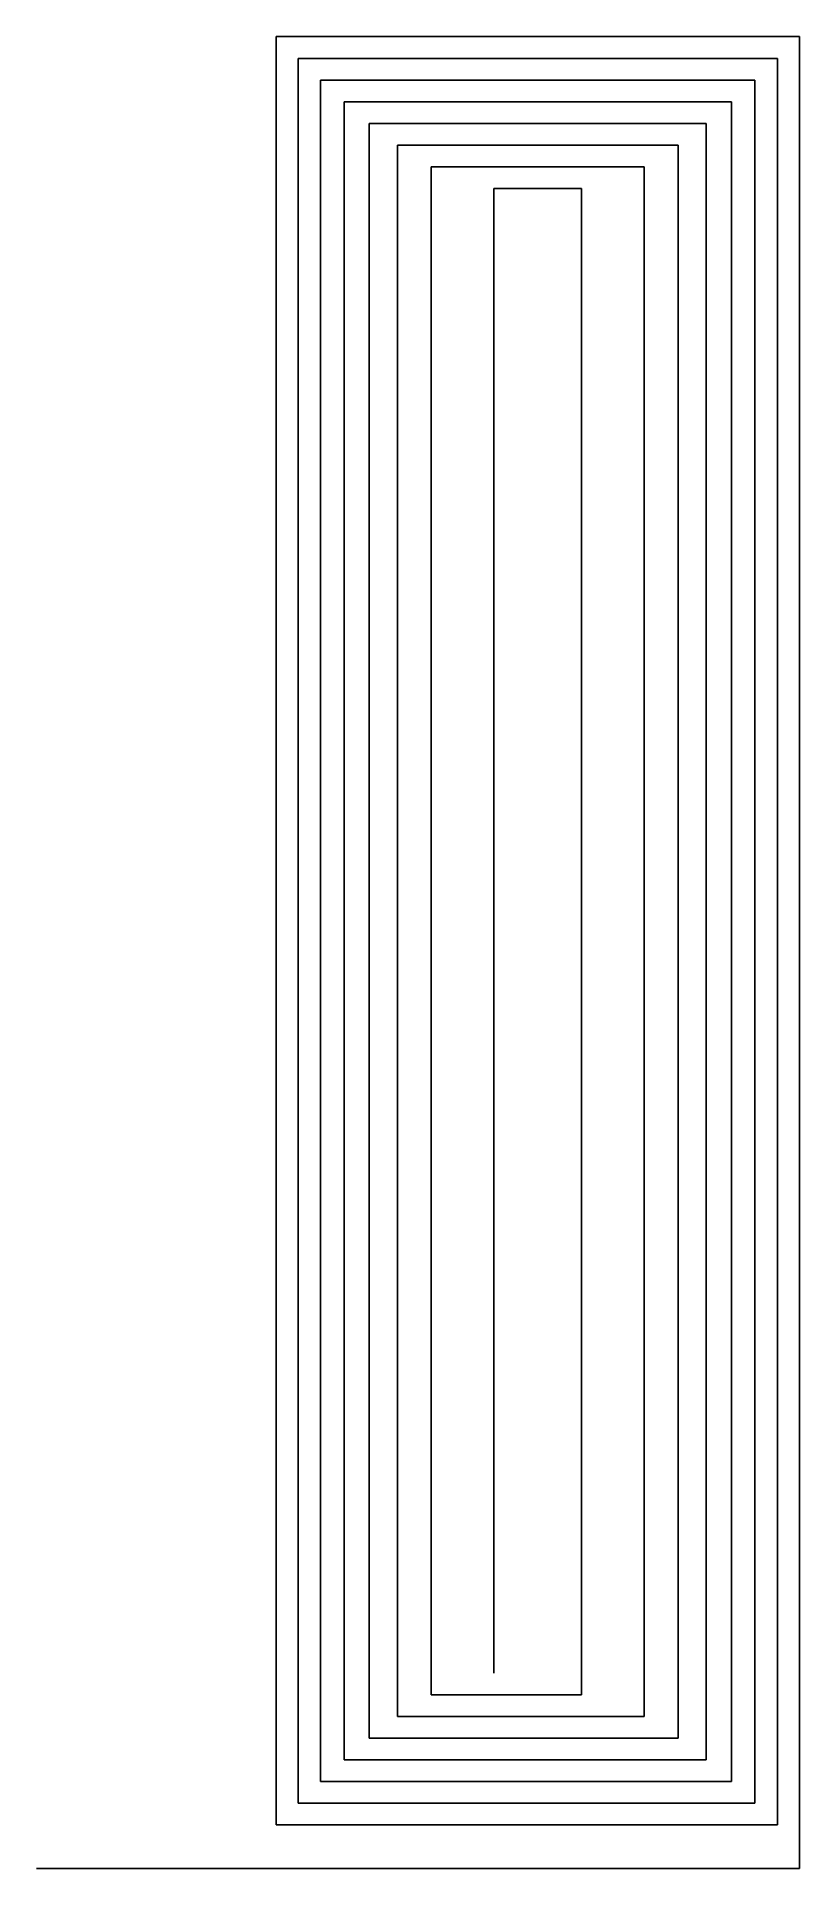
# Model space of a CAD drawing. Extents: x 307 to 447, y -166 to 170.
import ezdxf

# ---------------------------------------------------------------- set-up
doc = ezdxf.new("R2010")
doc.units = 0
doc.layers.add('MyLines', color=7, linetype='Continuous')

msp = doc.modelspace()

# ---------------------------------------------------------------- linework, layer by layer
at = {"layer": 'MyLines'}
for p, q in [((353.05, 169.5), (351.1, 169.5)), ((351.1, 169.5), (351.1, -157.59)), ((355.01, 169.5), (353.05, 169.5)), ((356.96, 169.5), (355.01, 169.5)), ((358.92, 169.5), (356.96, 169.5)), ((360.87, 169.5), (358.92, 169.5)), ((362.83, 169.5), (360.87, 169.5)), ((364.78, 169.5), (362.83, 169.5)), ((366.73, 169.5), (364.78, 169.5)), ((368.69, 169.5), (366.73, 169.5)), ((370.64, 169.5), (368.69, 169.5)), ((372.6, 169.5), (370.64, 169.5)), ((374.55, 169.5), (372.6, 169.5)), ((376.51, 169.5), (374.55, 169.5)), ((378.46, 169.5), (376.51, 169.5)), ((380.42, 169.5), (378.46, 169.5)), ((382.37, 169.5), (380.42, 169.5)), ((384.32, 169.5), (382.37, 169.5)), ((386.28, 169.5), (384.32, 169.5)), ((388.23, 169.5), (386.28, 169.5)), ((390.19, 169.5), (388.23, 169.5)), ((392.14, 169.5), (390.19, 169.5)), ((394.1, 169.5), (392.14, 169.5)), ((396.05, 169.5), (394.1, 169.5)), ((398.01, 169.5), (396.05, 169.5)), ((399.96, 169.5), (398.01, 169.5)), ((401.91, 169.5), (399.96, 169.5)), ((403.87, 169.5), (401.91, 169.5)), ((405.82, 169.5), (403.87, 169.5)), ((407.78, 169.5), (405.82, 169.5)), ((409.73, 169.5), (407.78, 169.5)), ((411.69, 169.5), (409.73, 169.5)), ((413.64, 169.5), (411.69, 169.5)), ((415.59, 169.5), (413.64, 169.5)), ((417.55, 169.5), (415.59, 169.5)), ((419.5, 169.5), (417.55, 169.5)), ((421.46, 169.5), (419.5, 169.5)), ((423.41, 169.5), (421.46, 169.5)), ((425.37, 169.5), (423.41, 169.5)), ((427.32, 169.5), (425.37, 169.5)), ((429.28, 169.5), (427.32, 169.5)), ((431.23, 169.5), (429.28, 169.5)), ((433.18, 169.5), (431.23, 169.5)), ((435.14, 169.5), (433.18, 169.5)), ((437.09, 169.5), (435.14, 169.5)), ((439.05, 169.5), (437.09, 169.5)), ((441, 169.5), (439.05, 169.5)), ((442.96, 169.5), (441, 169.5)), ((444.91, 169.5), (442.96, 169.5)), ((446.87, 169.5), (444.91, 169.5)), ((446.87, -161.56), (446.87, 169.5)), ((446.87, 169.5), (446.87, 169.5)), ((356.9, 165.53), (355.11, 165.53)), ((355.11, 165.53), (355.11, -153.62)), ((358.69, 165.53), (356.9, 165.53)), ((360.48, 165.53), (358.69, 165.53)), ((362.27, 165.53), (360.48, 165.53)), ((364.06, 165.53), (362.27, 165.53)), ((365.85, 165.53), (364.06, 165.53)), ((367.65, 165.53), (365.85, 165.53)), ((369.44, 165.53), (367.65, 165.53)), ((371.23, 165.53), (369.44, 165.53)), ((373.02, 165.53), (371.23, 165.53)), ((374.81, 165.53), (373.02, 165.53)), ((376.6, 165.53), (374.81, 165.53)), ((378.39, 165.53), (376.6, 165.53)), ((380.18, 165.53), (378.39, 165.53)), ((381.97, 165.53), (380.18, 165.53)), ((383.76, 165.53), (381.97, 165.53)), ((385.55, 165.53), (383.76, 165.53)), ((387.34, 165.53), (385.55, 165.53)), ((389.13, 165.53), (387.34, 165.53)), ((390.92, 165.53), (389.13, 165.53)), ((392.71, 165.53), (390.92, 165.53)), ((394.51, 165.53), (392.71, 165.53)), ((396.3, 165.53), (394.51, 165.53)), ((398.09, 165.53), (396.3, 165.53)), ((399.88, 165.53), (398.09, 165.53)), ((401.67, 165.53), (399.88, 165.53)), ((403.46, 165.53), (401.67, 165.53)), ((405.25, 165.53), (403.46, 165.53)), ((407.04, 165.53), (405.25, 165.53)), ((408.83, 165.53), (407.04, 165.53)), ((410.62, 165.53), (408.83, 165.53)), ((412.41, 165.53), (410.62, 165.53)), ((414.2, 165.53), (412.41, 165.53)), ((415.99, 165.53), (414.2, 165.53)), ((417.78, 165.53), (415.99, 165.53)), ((419.58, 165.53), (417.78, 165.53)), ((421.37, 165.53), (419.58, 165.53)), ((423.16, 165.53), (421.37, 165.53)), ((424.95, 165.53), (423.16, 165.53)), ((426.74, 165.53), (424.95, 165.53)), ((428.53, 165.53), (426.74, 165.53)), ((430.32, 165.53), (428.53, 165.53)), ((432.11, 165.53), (430.32, 165.53)), ((433.9, 165.53), (432.11, 165.53)), ((435.69, 165.53), (433.9, 165.53)), ((437.48, 165.53), (435.69, 165.53)), ((439.27, 165.53), (437.48, 165.53)), ((441.06, 165.53), (439.27, 165.53)), ((442.85, 165.53), (441.06, 165.53)), ((442.85, -157.59), (442.85, 165.53)), ((442.85, 165.53), (442.85, 165.53)), ((360.85, 161.56), (359.22, 161.56)), ((359.22, 161.56), (359.22, -149.66)), ((362.47, 161.56), (360.85, 161.56)), ((364.09, 161.56), (362.47, 161.56)), ((365.71, 161.56), (364.09, 161.56)), ((367.34, 161.56), (365.71, 161.56)), ((368.96, 161.56), (367.34, 161.56)), ((370.58, 161.56), (368.96, 161.56)), ((372.21, 161.56), (370.58, 161.56)), ((373.83, 161.56), (372.21, 161.56)), ((375.45, 161.56), (373.83, 161.56)), ((377.07, 161.56), (375.45, 161.56)), ((378.7, 161.56), (377.07, 161.56)), ((380.32, 161.56), (378.7, 161.56)), ((381.94, 161.56), (380.32, 161.56)), ((383.57, 161.56), (381.94, 161.56)), ((385.19, 161.56), (383.57, 161.56)), ((386.81, 161.56), (385.19, 161.56)), ((388.43, 161.56), (386.81, 161.56)), ((390.06, 161.56), (388.43, 161.56)), ((391.68, 161.56), (390.06, 161.56)), ((393.3, 161.56), (391.68, 161.56)), ((394.93, 161.56), (393.3, 161.56)), ((396.55, 161.56), (394.93, 161.56)), ((398.17, 161.56), (396.55, 161.56)), ((399.79, 161.56), (398.17, 161.56)), ((401.42, 161.56), (399.79, 161.56)), ((403.04, 161.56), (401.42, 161.56)), ((404.66, 161.56), (403.04, 161.56)), ((406.28, 161.56), (404.66, 161.56)), ((407.91, 161.56), (406.28, 161.56)), ((409.53, 161.56), (407.91, 161.56)), ((411.15, 161.56), (409.53, 161.56)), ((412.78, 161.56), (411.15, 161.56)), ((414.4, 161.56), (412.78, 161.56)), ((416.02, 161.56), (414.4, 161.56)), ((417.64, 161.56), (416.02, 161.56)), ((419.27, 161.56), (417.64, 161.56)), ((420.89, 161.56), (419.27, 161.56)), ((422.51, 161.56), (420.89, 161.56)), ((424.14, 161.56), (422.51, 161.56)), ((425.76, 161.56), (424.14, 161.56)), ((427.38, 161.56), (425.76, 161.56)), ((429, 161.56), (427.38, 161.56)), ((430.63, 161.56), (429, 161.56)), ((432.25, 161.56), (430.63, 161.56)), ((433.87, 161.56), (432.25, 161.56)), ((435.5, 161.56), (433.87, 161.56)), ((437.12, 161.56), (435.5, 161.56)), ((438.74, 161.56), (437.12, 161.56)), ((438.74, -153.62), (438.74, 161.56)), ((438.74, 161.56), (438.74, 161.56)), ((364.97, 157.59), (363.52, 157.59)), ((363.52, 157.59), (363.52, -145.69)), ((366.42, 157.59), (364.97, 157.59)), ((367.87, 157.59), (366.42, 157.59)), ((369.31, 157.59), (367.87, 157.59)), ((370.76, 157.59), (369.31, 157.59)), ((372.21, 157.59), (370.76, 157.59)), ((373.65, 157.59), (372.21, 157.59)), ((375.1, 157.59), (373.65, 157.59)), ((376.55, 157.59), (375.1, 157.59)), ((378, 157.59), (376.55, 157.59)), ((379.44, 157.59), (378, 157.59)), ((380.89, 157.59), (379.44, 157.59)), ((382.34, 157.59), (380.89, 157.59)), ((383.79, 157.59), (382.34, 157.59)), ((385.23, 157.59), (383.79, 157.59)), ((386.68, 157.59), (385.23, 157.59)), ((388.13, 157.59), (386.68, 157.59)), ((389.57, 157.59), (388.13, 157.59)), ((391.02, 157.59), (389.57, 157.59)), ((392.47, 157.59), (391.02, 157.59)), ((393.92, 157.59), (392.47, 157.59)), ((395.36, 157.59), (393.92, 157.59)), ((396.81, 157.59), (395.36, 157.59)), ((398.26, 157.59), (396.81, 157.59)), ((399.71, 157.59), (398.26, 157.59)), ((401.15, 157.59), (399.71, 157.59)), ((402.6, 157.59), (401.15, 157.59)), ((404.05, 157.59), (402.6, 157.59)), ((405.5, 157.59), (404.05, 157.59)), ((406.94, 157.59), (405.5, 157.59)), ((408.39, 157.59), (406.94, 157.59)), ((409.84, 157.59), (408.39, 157.59)), ((411.28, 157.59), (409.84, 157.59)), ((412.73, 157.59), (411.28, 157.59)), ((414.18, 157.59), (412.73, 157.59)), ((415.63, 157.59), (414.18, 157.59)), ((417.07, 157.59), (415.63, 157.59)), ((418.52, 157.59), (417.07, 157.59)), ((419.97, 157.59), (418.52, 157.59)), ((421.42, 157.59), (419.97, 157.59)), ((422.86, 157.59), (421.42, 157.59)), ((424.31, 157.59), (422.86, 157.59)), ((425.76, 157.59), (424.31, 157.59)), ((427.2, 157.59), (425.76, 157.59)), ((428.65, 157.59), (427.2, 157.59)), ((430.1, 157.59), (428.65, 157.59)), ((431.55, 157.59), (430.1, 157.59)), ((432.99, 157.59), (431.55, 157.59)), ((434.44, 157.59), (432.99, 157.59)), ((434.44, -149.66), (434.44, 157.59)), ((434.44, 157.59), (434.44, 157.59)), ((369.4, 153.62), (368.14, 153.62)), ((368.14, 153.62), (368.14, -141.72)), ((370.66, 153.62), (369.4, 153.62)), ((371.92, 153.62), (370.66, 153.62)), ((373.17, 153.62), (371.92, 153.62)), ((374.43, 153.62), (373.17, 153.62)), ((375.69, 153.62), (374.43, 153.62)), ((376.95, 153.62), (375.69, 153.62)), ((378.21, 153.62), (376.95, 153.62)), ((379.47, 153.62), (378.21, 153.62)), ((380.73, 153.62), (379.47, 153.62)), ((381.99, 153.62), (380.73, 153.62)), ((383.25, 153.62), (381.99, 153.62)), ((384.5, 153.62), (383.25, 153.62)), ((385.76, 153.62), (384.5, 153.62)), ((387.02, 153.62), (385.76, 153.62)), ((388.28, 153.62), (387.02, 153.62)), ((389.54, 153.62), (388.28, 153.62)), ((390.8, 153.62), (389.54, 153.62)), ((392.06, 153.62), (390.8, 153.62)), ((393.32, 153.62), (392.06, 153.62)), ((394.58, 153.62), (393.32, 153.62)), ((395.84, 153.62), (394.58, 153.62)), ((397.09, 153.62), (395.84, 153.62)), ((398.35, 153.62), (397.09, 153.62)), ((399.61, 153.62), (398.35, 153.62)), ((400.87, 153.62), (399.61, 153.62)), ((402.13, 153.62), (400.87, 153.62)), ((403.39, 153.62), (402.13, 153.62)), ((404.65, 153.62), (403.39, 153.62)), ((405.91, 153.62), (404.65, 153.62)), ((407.17, 153.62), (405.91, 153.62)), ((408.42, 153.62), (407.17, 153.62)), ((409.68, 153.62), (408.42, 153.62)), ((410.94, 153.62), (409.68, 153.62)), ((412.2, 153.62), (410.94, 153.62)), ((413.46, 153.62), (412.2, 153.62)), ((414.72, 153.62), (413.46, 153.62)), ((415.98, 153.62), (414.72, 153.62)), ((417.24, 153.62), (415.98, 153.62)), ((418.5, 153.62), (417.24, 153.62)), ((419.75, 153.62), (418.5, 153.62)), ((421.01, 153.62), (419.75, 153.62)), ((422.27, 153.62), (421.01, 153.62)), ((423.53, 153.62), (422.27, 153.62)), ((424.79, 153.62), (423.53, 153.62)), ((426.05, 153.62), (424.79, 153.62)), ((427.31, 153.62), (426.05, 153.62)), ((428.57, 153.62), (427.31, 153.62)), ((429.83, 153.62), (428.57, 153.62)), ((429.83, -145.69), (429.83, 153.62)), ((429.83, 153.62), (429.83, 153.62)), ((374.34, 149.66), (373.29, 149.66)), ((373.29, 149.66), (373.29, -137.75)), ((375.39, 149.66), (374.34, 149.66)), ((376.44, 149.66), (375.39, 149.66)), ((377.48, 149.66), (376.44, 149.66)), ((378.53, 149.66), (377.48, 149.66)), ((379.58, 149.66), (378.53, 149.66)), ((380.63, 149.66), (379.58, 149.66)), ((381.68, 149.66), (380.63, 149.66)), ((382.73, 149.66), (381.68, 149.66)), ((383.78, 149.66), (382.73, 149.66)), ((384.83, 149.66), (383.78, 149.66)), ((385.87, 149.66), (384.83, 149.66)), ((386.92, 149.66), (385.87, 149.66)), ((387.97, 149.66), (386.92, 149.66)), ((389.02, 149.66), (387.97, 149.66)), ((390.07, 149.66), (389.02, 149.66)), ((391.12, 149.66), (390.07, 149.66)), ((392.17, 149.66), (391.12, 149.66)), ((393.21, 149.66), (392.17, 149.66)), ((394.26, 149.66), (393.21, 149.66)), ((395.31, 149.66), (394.26, 149.66)), ((396.36, 149.66), (395.31, 149.66)), ((397.41, 149.66), (396.36, 149.66)), ((398.46, 149.66), (397.41, 149.66)), ((399.51, 149.66), (398.46, 149.66)), ((400.56, 149.66), (399.51, 149.66)), ((401.6, 149.66), (400.56, 149.66)), ((402.65, 149.66), (401.6, 149.66)), ((403.7, 149.66), (402.65, 149.66)), ((404.75, 149.66), (403.7, 149.66)), ((405.8, 149.66), (404.75, 149.66)), ((406.85, 149.66), (405.8, 149.66)), ((407.9, 149.66), (406.85, 149.66)), ((408.94, 149.66), (407.9, 149.66)), ((409.99, 149.66), (408.94, 149.66)), ((411.04, 149.66), (409.99, 149.66)), ((412.09, 149.66), (411.04, 149.66)), ((413.14, 149.66), (412.09, 149.66)), ((414.19, 149.66), (413.14, 149.66)), ((415.24, 149.66), (414.19, 149.66)), ((416.29, 149.66), (415.24, 149.66)), ((417.33, 149.66), (416.29, 149.66)), ((418.38, 149.66), (417.33, 149.66)), ((419.43, 149.66), (418.38, 149.66)), ((420.48, 149.66), (419.43, 149.66)), ((421.53, 149.66), (420.48, 149.66)), ((422.58, 149.66), (421.53, 149.66)), ((423.63, 149.66), (422.58, 149.66)), ((424.67, 149.66), (423.63, 149.66)), ((424.67, -141.72), (424.67, 149.66)), ((424.67, 149.66), (424.67, 149.66)), ((380.28, 145.69), (379.49, 145.69)), ((379.49, 145.69), (379.49, -133.78)), ((381.08, 145.69), (380.28, 145.69)), ((381.87, 145.69), (381.08, 145.69)), ((382.67, 145.69), (381.87, 145.69)), ((383.47, 145.69), (382.67, 145.69)), ((384.26, 145.69), (383.47, 145.69)), ((385.06, 145.69), (384.26, 145.69)), ((385.85, 145.69), (385.06, 145.69)), ((386.65, 145.69), (385.85, 145.69)), ((387.44, 145.69), (386.65, 145.69)), ((388.24, 145.69), (387.44, 145.69)), ((389.04, 145.69), (388.24, 145.69)), ((389.83, 145.69), (389.04, 145.69)), ((390.63, 145.69), (389.83, 145.69)), ((391.42, 145.69), (390.63, 145.69)), ((392.22, 145.69), (391.42, 145.69)), ((393.01, 145.69), (392.22, 145.69)), ((393.81, 145.69), (393.01, 145.69)), ((394.61, 145.69), (393.81, 145.69)), ((395.4, 145.69), (394.61, 145.69)), ((396.2, 145.69), (395.4, 145.69)), ((396.99, 145.69), (396.2, 145.69)), ((397.79, 145.69), (396.99, 145.69)), ((398.58, 145.69), (397.79, 145.69)), ((399.38, 145.69), (398.58, 145.69)), ((400.18, 145.69), (399.38, 145.69)), ((400.97, 145.69), (400.18, 145.69)), ((401.77, 145.69), (400.97, 145.69)), ((402.56, 145.69), (401.77, 145.69)), ((403.36, 145.69), (402.56, 145.69)), ((404.15, 145.69), (403.36, 145.69)), ((404.95, 145.69), (404.15, 145.69)), ((405.75, 145.69), (404.95, 145.69)), ((406.54, 145.69), (405.75, 145.69)), ((407.34, 145.69), (406.54, 145.69)), ((408.13, 145.69), (407.34, 145.69)), ((408.93, 145.69), (408.13, 145.69)), ((409.72, 145.69), (408.93, 145.69)), ((410.52, 145.69), (409.72, 145.69)), ((411.32, 145.69), (410.52, 145.69)), ((412.11, 145.69), (411.32, 145.69)), ((412.91, 145.69), (412.11, 145.69)), ((413.7, 145.69), (412.91, 145.69)), ((414.5, 145.69), (413.7, 145.69)), ((415.3, 145.69), (414.5, 145.69)), ((416.09, 145.69), (415.3, 145.69)), ((416.89, 145.69), (416.09, 145.69)), ((417.68, 145.69), (416.89, 145.69)), ((418.48, 145.69), (417.68, 145.69)), ((418.48, -137.75), (418.48, 145.69)), ((418.48, 145.69), (418.48, 145.69)), ((391.29, 141.72), (390.96, 141.72)), ((390.96, 141.72), (390.96, -129.81)), ((391.61, 141.72), (391.29, 141.72)), ((391.94, 141.72), (391.61, 141.72)), ((392.27, 141.72), (391.94, 141.72)), ((392.6, 141.72), (392.27, 141.72)), ((392.92, 141.72), (392.6, 141.72)), ((393.25, 141.72), (392.92, 141.72)), ((393.58, 141.72), (393.25, 141.72)), ((393.91, 141.72), (393.58, 141.72)), ((394.23, 141.72), (393.91, 141.72)), ((394.56, 141.72), (394.23, 141.72)), ((394.89, 141.72), (394.56, 141.72)), ((395.22, 141.72), (394.89, 141.72)), ((395.54, 141.72), (395.22, 141.72)), ((395.87, 141.72), (395.54, 141.72)), ((396.2, 141.72), (395.87, 141.72)), ((396.53, 141.72), (396.2, 141.72)), ((396.85, 141.72), (396.53, 141.72)), ((397.18, 141.72), (396.85, 141.72)), ((397.51, 141.72), (397.18, 141.72)), ((397.84, 141.72), (397.51, 141.72)), ((398.16, 141.72), (397.84, 141.72)), ((398.49, 141.72), (398.16, 141.72)), ((398.82, 141.72), (398.49, 141.72)), ((399.15, 141.72), (398.82, 141.72)), ((399.47, 141.72), (399.15, 141.72)), ((399.8, 141.72), (399.47, 141.72)), ((400.13, 141.72), (399.8, 141.72)), ((400.46, 141.72), (400.13, 141.72)), ((400.78, 141.72), (400.46, 141.72)), ((401.11, 141.72), (400.78, 141.72)), ((401.44, 141.72), (401.11, 141.72)), ((401.77, 141.72), (401.44, 141.72)), ((402.09, 141.72), (401.77, 141.72)), ((402.42, 141.72), (402.09, 141.72)), ((402.75, 141.72), (402.42, 141.72)), ((403.08, 141.72), (402.75, 141.72)), ((403.4, 141.72), (403.08, 141.72)), ((403.73, 141.72), (403.4, 141.72)), ((404.06, 141.72), (403.73, 141.72)), ((404.39, 141.72), (404.06, 141.72)), ((404.71, 141.72), (404.39, 141.72)), ((405.04, 141.72), (404.71, 141.72)), ((405.37, 141.72), (405.04, 141.72)), ((405.7, 141.72), (405.37, 141.72)), ((406.02, 141.72), (405.7, 141.72)), ((406.35, 141.72), (406.02, 141.72)), ((406.68, 141.72), (406.35, 141.72)), ((407, 141.72), (406.68, 141.72)), ((407, -133.78), (407, 141.72)), ((407, 141.72), (407, 141.72)), ((390.96, -129.81), (390.96, -129.81)), ((390.96, -129.81), (390.96, -129.81)), ((390.96, -129.81), (390.96, -129.81)), ((390.96, -129.81), (390.96, -129.81)), ((390.96, -129.81), (390.96, -129.81)), ((390.96, -129.81), (390.96, -129.81)), ((390.96, -129.81), (390.96, -129.81)), ((390.96, -129.81), (390.96, -129.81)), ((390.96, -129.81), (390.96, -129.81)), ((390.96, -129.81), (390.96, -129.81)), ((390.96, -129.81), (390.96, -129.81)), ((390.96, -129.81), (390.96, -129.81)), ((390.96, -129.81), (390.96, -129.81)), ((390.96, -129.81), (390.96, -129.81)), ((390.96, -129.81), (390.96, -129.81)), ((390.96, -129.81), (390.96, -129.81)), ((390.96, -129.81), (390.96, -129.81)), ((390.96, -129.81), (390.96, -129.81)), ((390.96, -129.81), (390.96, -129.81)), ((390.96, -129.81), (390.96, -129.81)), ((390.96, -129.81), (390.96, -129.81)), ((390.96, -129.81), (390.96, -129.81)), ((390.96, -129.81), (390.96, -129.81)), ((390.96, -129.81), (390.96, -129.81)), ((390.96, -129.81), (390.96, -129.81)), ((390.96, -129.81), (390.96, -129.81)), ((390.96, -129.81), (390.96, -129.81)), ((390.96, -129.81), (390.96, -129.81)), ((390.96, -129.81), (390.96, -129.81)), ((390.96, -129.81), (390.96, -129.81)), ((390.96, -129.81), (390.96, -129.81)), ((390.96, -129.81), (390.96, -129.81)), ((390.96, -129.81), (390.96, -129.81)), ((390.96, -129.81), (390.96, -129.81)), ((390.96, -129.81), (390.96, -129.81)), ((390.96, -129.81), (390.96, -129.81)), ((390.96, -129.81), (390.96, -129.81)), ((390.96, -129.81), (390.96, -129.81)), ((390.96, -129.81), (390.96, -129.81)), ((390.96, -129.81), (390.96, -129.81)), ((390.96, -129.81), (390.96, -129.81)), ((390.96, -129.81), (390.96, -129.81)), ((390.96, -129.81), (390.96, -129.81)), ((390.96, -129.81), (390.96, -129.81)), ((390.96, -129.81), (390.96, -129.81)), ((390.96, -129.81), (390.96, -129.81)), ((390.96, -129.81), (390.96, -129.81)), ((390.96, -129.81), (390.96, -129.81)), ((390.96, -129.81), (390.96, -129.81)), ((390.96, -129.81), (390.96, -129.81)), ((379.49, -133.78), (379.49, -133.78)), ((379.49, -133.78), (380.05, -133.78)), ((380.05, -133.78), (380.61, -133.78)), ((380.61, -133.78), (381.17, -133.78)), ((381.17, -133.78), (381.73, -133.78)), ((381.73, -133.78), (382.29, -133.78)), ((382.29, -133.78), (382.86, -133.78)), ((382.86, -133.78), (383.42, -133.78)), ((383.42, -133.78), (383.98, -133.78)), ((383.98, -133.78), (384.54, -133.78)), ((384.54, -133.78), (385.1, -133.78)), ((385.1, -133.78), (385.66, -133.78)), ((385.66, -133.78), (386.23, -133.78)), ((386.23, -133.78), (386.79, -133.78)), ((386.79, -133.78), (387.35, -133.78)), ((387.35, -133.78), (387.91, -133.78)), ((387.91, -133.78), (388.47, -133.78)), ((388.47, -133.78), (389.03, -133.78)), ((389.03, -133.78), (389.6, -133.78)), ((389.6, -133.78), (390.16, -133.78)), ((390.16, -133.78), (390.72, -133.78)), ((390.72, -133.78), (391.28, -133.78)), ((391.28, -133.78), (391.84, -133.78)), ((391.84, -133.78), (392.4, -133.78)), ((392.4, -133.78), (392.96, -133.78)), ((392.96, -133.78), (393.53, -133.78)), ((393.53, -133.78), (394.09, -133.78)), ((394.09, -133.78), (394.65, -133.78)), ((394.65, -133.78), (395.21, -133.78)), ((395.21, -133.78), (395.77, -133.78)), ((395.77, -133.78), (396.33, -133.78)), ((396.33, -133.78), (396.9, -133.78)), ((396.9, -133.78), (397.46, -133.78)), ((397.46, -133.78), (398.02, -133.78)), ((398.02, -133.78), (398.58, -133.78)), ((398.58, -133.78), (399.14, -133.78)), ((399.14, -133.78), (399.7, -133.78)), ((399.7, -133.78), (400.27, -133.78)), ((400.27, -133.78), (400.83, -133.78)), ((400.83, -133.78), (401.39, -133.78)), ((401.39, -133.78), (401.95, -133.78)), ((401.95, -133.78), (402.51, -133.78)), ((402.51, -133.78), (403.07, -133.78)), ((403.07, -133.78), (403.64, -133.78)), ((403.64, -133.78), (404.2, -133.78)), ((404.2, -133.78), (404.76, -133.78)), ((404.76, -133.78), (405.32, -133.78)), ((405.32, -133.78), (405.88, -133.78)), ((405.88, -133.78), (406.44, -133.78)), ((406.44, -133.78), (407, -133.78)), ((407, -133.78), (407, -133.78)), ((373.29, -137.75), (373.29, -137.75)), ((373.29, -137.75), (374.21, -137.75)), ((374.21, -137.75), (375.13, -137.75)), ((375.13, -137.75), (376.06, -137.75)), ((376.06, -137.75), (376.98, -137.75)), ((376.98, -137.75), (377.9, -137.75)), ((377.9, -137.75), (378.82, -137.75)), ((378.82, -137.75), (379.75, -137.75)), ((379.75, -137.75), (380.67, -137.75)), ((380.67, -137.75), (381.59, -137.75)), ((381.59, -137.75), (382.51, -137.75)), ((382.51, -137.75), (383.43, -137.75)), ((383.43, -137.75), (384.36, -137.75)), ((384.36, -137.75), (385.28, -137.75)), ((385.28, -137.75), (386.2, -137.75)), ((386.2, -137.75), (387.12, -137.75)), ((387.12, -137.75), (388.05, -137.75)), ((388.05, -137.75), (388.97, -137.75)), ((388.97, -137.75), (389.89, -137.75)), ((389.89, -137.75), (390.81, -137.75)), ((390.81, -137.75), (391.73, -137.75)), ((391.73, -137.75), (392.66, -137.75)), ((392.66, -137.75), (393.58, -137.75)), ((393.58, -137.75), (394.5, -137.75)), ((394.5, -137.75), (395.42, -137.75)), ((395.42, -137.75), (396.35, -137.75)), ((396.35, -137.75), (397.27, -137.75)), ((397.27, -137.75), (398.19, -137.75)), ((398.19, -137.75), (399.11, -137.75)), ((399.11, -137.75), (400.03, -137.75)), ((400.03, -137.75), (400.96, -137.75)), ((400.96, -137.75), (401.88, -137.75)), ((401.88, -137.75), (402.8, -137.75)), ((402.8, -137.75), (403.72, -137.75)), ((403.72, -137.75), (404.65, -137.75)), ((404.65, -137.75), (405.57, -137.75)), ((405.57, -137.75), (406.49, -137.75)), ((406.49, -137.75), (407.41, -137.75)), ((407.41, -137.75), (408.33, -137.75)), ((408.33, -137.75), (409.26, -137.75)), ((409.26, -137.75), (410.18, -137.75)), ((410.18, -137.75), (411.1, -137.75)), ((411.1, -137.75), (412.02, -137.75)), ((412.02, -137.75), (412.95, -137.75)), ((412.95, -137.75), (413.87, -137.75)), ((413.87, -137.75), (414.79, -137.75)), ((414.79, -137.75), (415.71, -137.75)), ((415.71, -137.75), (416.63, -137.75)), ((416.63, -137.75), (417.56, -137.75)), ((417.56, -137.75), (418.48, -137.75)), ((418.48, -137.75), (418.48, -137.75)), ((368.14, -141.72), (368.14, -141.72)), ((368.14, -141.72), (369.29, -141.72)), ((369.29, -141.72), (370.45, -141.72)), ((370.45, -141.72), (371.6, -141.72)), ((371.6, -141.72), (372.75, -141.72)), ((372.75, -141.72), (373.91, -141.72)), ((373.91, -141.72), (375.06, -141.72)), ((375.06, -141.72), (376.22, -141.72)), ((376.22, -141.72), (377.37, -141.72)), ((377.37, -141.72), (378.52, -141.72)), ((378.52, -141.72), (379.68, -141.72)), ((379.68, -141.72), (380.83, -141.72)), ((380.83, -141.72), (381.98, -141.72)), ((381.98, -141.72), (383.14, -141.72)), ((383.14, -141.72), (384.29, -141.72)), ((384.29, -141.72), (385.45, -141.72)), ((385.45, -141.72), (386.6, -141.72)), ((386.6, -141.72), (387.75, -141.72)), ((387.75, -141.72), (388.91, -141.72)), ((388.91, -141.72), (390.06, -141.72)), ((390.06, -141.72), (391.21, -141.72)), ((391.21, -141.72), (392.37, -141.72)), ((392.37, -141.72), (393.52, -141.72)), ((393.52, -141.72), (394.68, -141.72)), ((394.68, -141.72), (395.83, -141.72)), ((395.83, -141.72), (396.98, -141.72)), ((396.98, -141.72), (398.14, -141.72)), ((398.14, -141.72), (399.29, -141.72)), ((399.29, -141.72), (400.45, -141.72)), ((400.45, -141.72), (401.6, -141.72)), ((401.6, -141.72), (402.75, -141.72)), ((402.75, -141.72), (403.91, -141.72)), ((403.91, -141.72), (405.06, -141.72)), ((405.06, -141.72), (406.21, -141.72)), ((406.21, -141.72), (407.37, -141.72)), ((407.37, -141.72), (408.52, -141.72)), ((408.52, -141.72), (409.68, -141.72)), ((409.68, -141.72), (410.83, -141.72)), ((410.83, -141.72), (411.98, -141.72)), ((411.98, -141.72), (413.14, -141.72)), ((413.14, -141.72), (414.29, -141.72)), ((414.29, -141.72), (415.44, -141.72)), ((415.44, -141.72), (416.6, -141.72)), ((416.6, -141.72), (417.75, -141.72)), ((417.75, -141.72), (418.91, -141.72)), ((418.91, -141.72), (420.06, -141.72)), ((420.06, -141.72), (421.21, -141.72)), ((421.21, -141.72), (422.37, -141.72)), ((422.37, -141.72), (423.52, -141.72)), ((423.52, -141.72), (424.67, -141.72)), ((424.67, -141.72), (424.67, -141.72)), ((363.52, -145.69), (363.52, -145.69)), ((363.52, -145.69), (364.88, -145.69)), ((364.88, -145.69), (366.23, -145.69)), ((366.23, -145.69), (367.58, -145.69)), ((367.58, -145.69), (368.94, -145.69)), ((368.94, -145.69), (370.29, -145.69)), ((370.29, -145.69), (371.64, -145.69)), ((371.64, -145.69), (373, -145.69)), ((373, -145.69), (374.35, -145.69)), ((374.35, -145.69), (375.7, -145.69)), ((375.7, -145.69), (377.05, -145.69)), ((377.05, -145.69), (378.41, -145.69)), ((378.41, -145.69), (379.76, -145.69)), ((379.76, -145.69), (381.11, -145.69)), ((381.11, -145.69), (382.47, -145.69)), ((382.47, -145.69), (383.82, -145.69)), ((383.82, -145.69), (385.17, -145.69)), ((385.17, -145.69), (386.53, -145.69)), ((386.53, -145.69), (387.88, -145.69)), ((387.88, -145.69), (389.23, -145.69)), ((389.23, -145.69), (390.59, -145.69)), ((390.59, -145.69), (391.94, -145.69)), ((391.94, -145.69), (393.29, -145.69)), ((393.29, -145.69), (394.64, -145.69)), ((394.64, -145.69), (396, -145.69)), ((396, -145.69), (397.35, -145.69)), ((397.35, -145.69), (398.7, -145.69)), ((398.7, -145.69), (400.06, -145.69)), ((400.06, -145.69), (401.41, -145.69)), ((401.41, -145.69), (402.76, -145.69)), ((402.76, -145.69), (404.12, -145.69)), ((404.12, -145.69), (405.47, -145.69)), ((405.47, -145.69), (406.82, -145.69)), ((406.82, -145.69), (408.18, -145.69)), ((408.18, -145.69), (409.53, -145.69)), ((409.53, -145.69), (410.88, -145.69)), ((410.88, -145.69), (412.24, -145.69)), ((412.24, -145.69), (413.59, -145.69)), ((413.59, -145.69), (414.94, -145.69)), ((414.94, -145.69), (416.29, -145.69)), ((416.29, -145.69), (417.65, -145.69)), ((417.65, -145.69), (419, -145.69)), ((419, -145.69), (420.35, -145.69)), ((420.35, -145.69), (421.71, -145.69)), ((421.71, -145.69), (423.06, -145.69)), ((423.06, -145.69), (424.41, -145.69)), ((424.41, -145.69), (425.77, -145.69)), ((425.77, -145.69), (427.12, -145.69)), ((427.12, -145.69), (428.47, -145.69)), ((428.47, -145.69), (429.83, -145.69)), ((429.83, -145.69), (429.83, -145.69)), ((359.22, -149.66), (359.22, -149.66)), ((359.22, -149.66), (360.76, -149.66)), ((360.76, -149.66), (362.29, -149.66)), ((362.29, -149.66), (363.83, -149.66)), ((363.83, -149.66), (365.36, -149.66)), ((365.36, -149.66), (366.9, -149.66)), ((366.9, -149.66), (368.43, -149.66)), ((368.43, -149.66), (369.97, -149.66)), ((369.97, -149.66), (371.5, -149.66)), ((371.5, -149.66), (373.04, -149.66)), ((373.04, -149.66), (374.57, -149.66)), ((374.57, -149.66), (376.11, -149.66)), ((376.11, -149.66), (377.64, -149.66)), ((377.64, -149.66), (379.18, -149.66)), ((379.18, -149.66), (380.71, -149.66)), ((380.71, -149.66), (382.25, -149.66)), ((382.25, -149.66), (383.78, -149.66)), ((383.78, -149.66), (385.32, -149.66)), ((385.32, -149.66), (386.85, -149.66)), ((386.85, -149.66), (388.39, -149.66)), ((388.39, -149.66), (389.92, -149.66)), ((389.92, -149.66), (391.46, -149.66)), ((391.46, -149.66), (392.99, -149.66)), ((392.99, -149.66), (394.53, -149.66)), ((394.53, -149.66), (396.06, -149.66)), ((396.06, -149.66), (397.6, -149.66)), ((397.6, -149.66), (399.13, -149.66)), ((399.13, -149.66), (400.67, -149.66)), ((400.67, -149.66), (402.2, -149.66)), ((402.2, -149.66), (403.74, -149.66)), ((403.74, -149.66), (405.27, -149.66)), ((405.27, -149.66), (406.81, -149.66)), ((406.81, -149.66), (408.34, -149.66)), ((408.34, -149.66), (409.88, -149.66)), ((409.88, -149.66), (411.41, -149.66)), ((411.41, -149.66), (412.95, -149.66)), ((412.95, -149.66), (414.48, -149.66)), ((414.48, -149.66), (416.02, -149.66)), ((416.02, -149.66), (417.56, -149.66)), ((417.56, -149.66), (419.09, -149.66)), ((419.09, -149.66), (420.63, -149.66)), ((420.63, -149.66), (422.16, -149.66)), ((422.16, -149.66), (423.7, -149.66)), ((423.7, -149.66), (425.23, -149.66)), ((425.23, -149.66), (426.77, -149.66)), ((426.77, -149.66), (428.3, -149.66)), ((428.3, -149.66), (429.84, -149.66)), ((429.84, -149.66), (431.37, -149.66)), ((431.37, -149.66), (432.91, -149.66)), ((432.91, -149.66), (434.44, -149.66)), ((434.44, -149.66), (434.44, -149.66)), ((355.11, -153.62), (355.11, -153.62)), ((355.11, -153.62), (356.82, -153.62)), ((356.82, -153.62), (358.52, -153.62)), ((358.52, -153.62), (360.23, -153.62)), ((360.23, -153.62), (361.94, -153.62)), ((361.94, -153.62), (363.64, -153.62)), ((363.64, -153.62), (365.35, -153.62)), ((365.35, -153.62), (367.06, -153.62)), ((367.06, -153.62), (368.76, -153.62)), ((368.76, -153.62), (370.47, -153.62)), ((370.47, -153.62), (372.18, -153.62)), ((372.18, -153.62), (373.88, -153.62)), ((373.88, -153.62), (375.59, -153.62)), ((375.59, -153.62), (377.3, -153.62)), ((377.3, -153.62), (379, -153.62)), ((379, -153.62), (380.71, -153.62)), ((380.71, -153.62), (382.42, -153.62)), ((382.42, -153.62), (384.13, -153.62)), ((384.13, -153.62), (385.83, -153.62)), ((385.83, -153.62), (387.54, -153.62)), ((387.54, -153.62), (389.25, -153.62)), ((389.25, -153.62), (390.95, -153.62)), ((390.95, -153.62), (392.66, -153.62)), ((392.66, -153.62), (394.37, -153.62)), ((394.37, -153.62), (396.07, -153.62)), ((396.07, -153.62), (397.78, -153.62)), ((397.78, -153.62), (399.49, -153.62)), ((399.49, -153.62), (401.19, -153.62)), ((401.19, -153.62), (402.9, -153.62)), ((402.9, -153.62), (404.61, -153.62)), ((404.61, -153.62), (406.31, -153.62)), ((406.31, -153.62), (408.02, -153.62)), ((408.02, -153.62), (409.73, -153.62)), ((409.73, -153.62), (411.43, -153.62)), ((411.43, -153.62), (413.14, -153.62)), ((413.14, -153.62), (414.85, -153.62)), ((414.85, -153.62), (416.55, -153.62)), ((416.55, -153.62), (418.26, -153.62)), ((418.26, -153.62), (419.97, -153.62)), ((419.97, -153.62), (421.67, -153.62)), ((421.67, -153.62), (423.38, -153.62)), ((423.38, -153.62), (425.09, -153.62)), ((425.09, -153.62), (426.79, -153.62)), ((426.79, -153.62), (428.5, -153.62)), ((428.5, -153.62), (430.21, -153.62)), ((430.21, -153.62), (431.91, -153.62)), ((431.91, -153.62), (433.62, -153.62)), ((433.62, -153.62), (435.33, -153.62)), ((435.33, -153.62), (437.03, -153.62)), ((437.03, -153.62), (438.74, -153.62)), ((438.74, -153.62), (438.74, -153.62)), ((351.1, -157.59), (351.1, -157.59)), ((351.1, -157.59), (352.97, -157.59)), ((352.97, -157.59), (354.84, -157.59)), ((354.84, -157.59), (356.72, -157.59)), ((356.72, -157.59), (358.59, -157.59)), ((358.59, -157.59), (360.46, -157.59)), ((360.46, -157.59), (362.33, -157.59)), ((362.33, -157.59), (364.21, -157.59)), ((364.21, -157.59), (366.08, -157.59)), ((366.08, -157.59), (367.95, -157.59)), ((367.95, -157.59), (369.82, -157.59)), ((369.82, -157.59), (371.7, -157.59)), ((371.7, -157.59), (373.57, -157.59)), ((373.57, -157.59), (375.44, -157.59)), ((375.44, -157.59), (377.31, -157.59)), ((377.31, -157.59), (379.19, -157.59)), ((379.19, -157.59), (381.06, -157.59)), ((381.06, -157.59), (382.93, -157.59)), ((382.93, -157.59), (384.81, -157.59)), ((384.81, -157.59), (386.68, -157.59)), ((386.68, -157.59), (388.55, -157.59)), ((388.55, -157.59), (390.42, -157.59)), ((390.42, -157.59), (392.3, -157.59)), ((392.3, -157.59), (394.17, -157.59)), ((394.17, -157.59), (396.04, -157.59)), ((396.04, -157.59), (397.91, -157.59)), ((397.91, -157.59), (399.79, -157.59)), ((399.79, -157.59), (401.66, -157.59)), ((401.66, -157.59), (403.53, -157.59)), ((403.53, -157.59), (405.4, -157.59)), ((405.4, -157.59), (407.28, -157.59)), ((407.28, -157.59), (409.15, -157.59)), ((409.15, -157.59), (411.02, -157.59)), ((411.02, -157.59), (412.89, -157.59)), ((412.89, -157.59), (414.77, -157.59)), ((414.77, -157.59), (416.64, -157.59)), ((416.64, -157.59), (418.51, -157.59)), ((418.51, -157.59), (420.38, -157.59)), ((420.38, -157.59), (422.26, -157.59)), ((422.26, -157.59), (424.13, -157.59)), ((424.13, -157.59), (426, -157.59)), ((426, -157.59), (427.87, -157.59)), ((427.87, -157.59), (429.75, -157.59)), ((429.75, -157.59), (431.62, -157.59)), ((431.62, -157.59), (433.49, -157.59)), ((433.49, -157.59), (435.36, -157.59)), ((435.36, -157.59), (437.24, -157.59)), ((437.24, -157.59), (439.11, -157.59)), ((439.11, -157.59), (440.98, -157.59)), ((440.98, -157.59), (442.85, -157.59)), ((442.85, -157.59), (442.85, -157.59)), ((446.87, -165.53), (446.87, -161.56)), ((307.26, -165.53), (310.11, -165.53)), ((310.11, -165.53), (312.96, -165.53)), ((312.96, -165.53), (315.81, -165.53)), ((315.81, -165.53), (318.66, -165.53)), ((318.66, -165.53), (321.5, -165.53)), ((321.5, -165.53), (324.35, -165.53)), ((324.35, -165.53), (327.2, -165.53)), ((327.2, -165.53), (330.05, -165.53)), ((330.05, -165.53), (332.9, -165.53)), ((332.9, -165.53), (335.75, -165.53)), ((335.75, -165.53), (338.6, -165.53)), ((338.6, -165.53), (341.45, -165.53)), ((341.45, -165.53), (344.3, -165.53)), ((344.3, -165.53), (347.15, -165.53)), ((347.15, -165.53), (350, -165.53)), ((350, -165.53), (352.84, -165.53)), ((352.84, -165.53), (355.69, -165.53)), ((355.69, -165.53), (358.54, -165.53)), ((358.54, -165.53), (361.39, -165.53)), ((361.39, -165.53), (364.24, -165.53)), ((364.24, -165.53), (367.09, -165.53)), ((367.09, -165.53), (369.94, -165.53)), ((369.94, -165.53), (372.79, -165.53)), ((372.79, -165.53), (375.64, -165.53)), ((375.64, -165.53), (378.49, -165.53)), ((378.49, -165.53), (381.34, -165.53)), ((381.34, -165.53), (384.19, -165.53)), ((384.19, -165.53), (387.03, -165.53)), ((387.03, -165.53), (389.88, -165.53)), ((389.88, -165.53), (392.73, -165.53)), ((392.73, -165.53), (395.58, -165.53)), ((395.58, -165.53), (398.43, -165.53)), ((398.43, -165.53), (401.28, -165.53)), ((401.28, -165.53), (404.13, -165.53)), ((404.13, -165.53), (406.98, -165.53)), ((406.98, -165.53), (409.83, -165.53)), ((409.83, -165.53), (412.68, -165.53)), ((412.68, -165.53), (415.53, -165.53)), ((415.53, -165.53), (418.37, -165.53)), ((418.37, -165.53), (421.22, -165.53)), ((421.22, -165.53), (424.07, -165.53)), ((424.07, -165.53), (426.92, -165.53)), ((426.92, -165.53), (429.77, -165.53)), ((429.77, -165.53), (432.62, -165.53)), ((432.62, -165.53), (435.47, -165.53)), ((435.47, -165.53), (438.32, -165.53)), ((438.32, -165.53), (441.17, -165.53)), ((441.17, -165.53), (444.02, -165.53)), ((444.02, -165.53), (446.87, -165.53))]:
    msp.add_line(p, q, dxfattribs=at)

doc.saveas('drawing.dxf')
